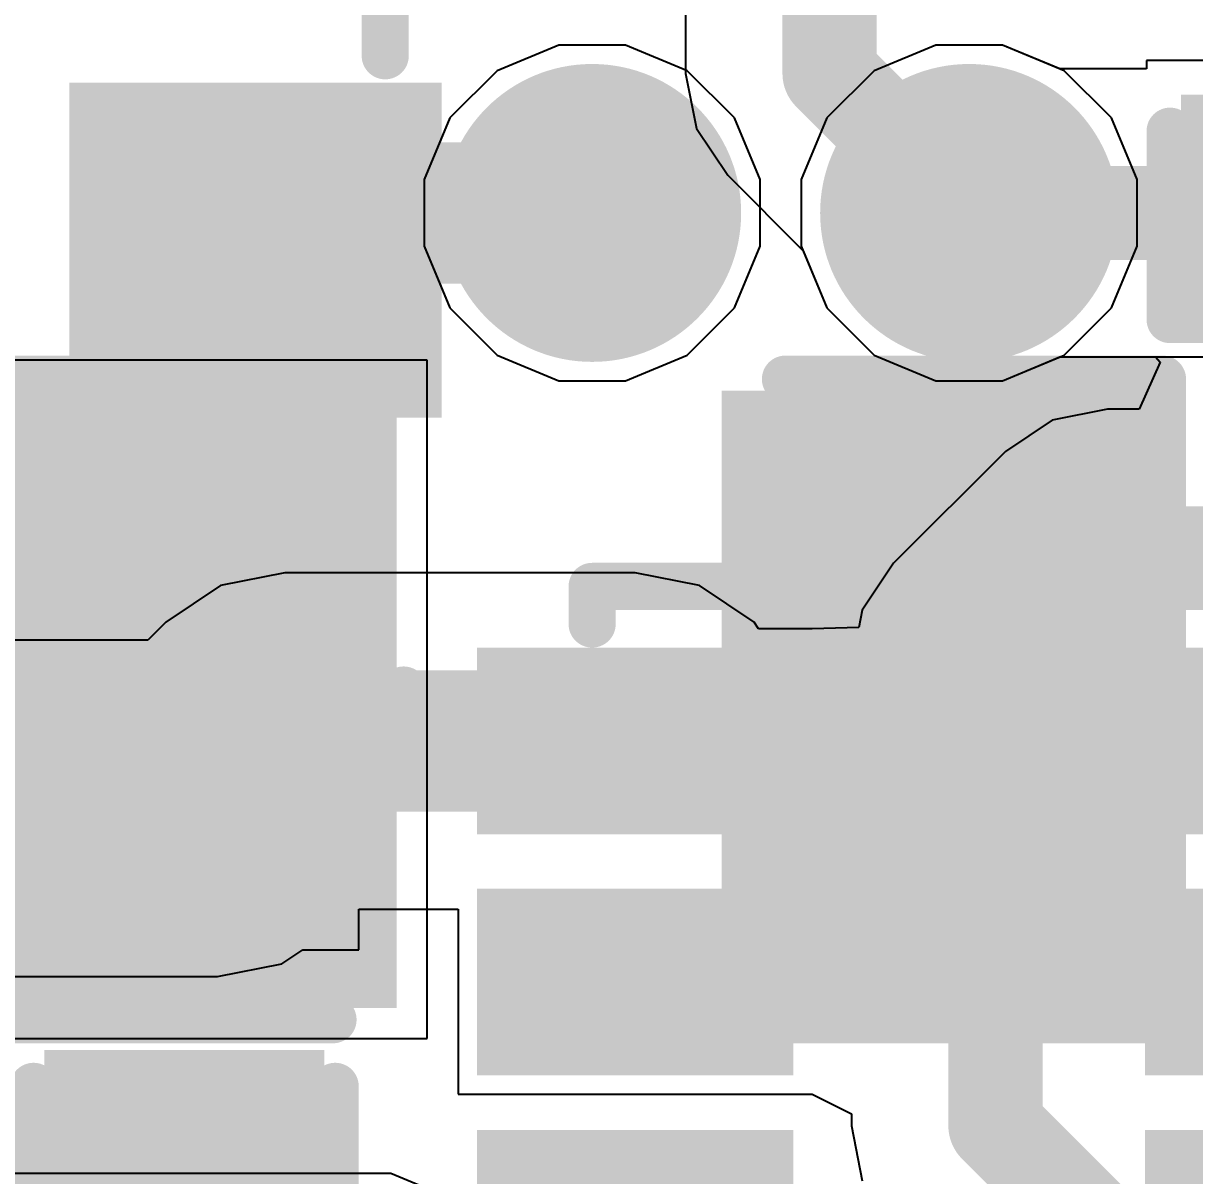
# Model space of a CAD drawing. Header units: inches. Extents: x -2.7 to 10.9, y -2.9 to 7.4.
# Drawn here: x -0.1003 to 0.0239, y -0.0205 to 0.1018 of the extents above; entities that cross this region are included whole.
import ezdxf

# ---------------------------------------------------------------- set-up
doc = ezdxf.new("R2010")
doc.units = ezdxf.units.IN
doc.header["$MEASUREMENT"] = 0
for name, color, linetype in [('Bottom Layer', 5, 'Continuous'), ('Bottom Overlay', 54, 'Continuous'), ('Bottom Paste', 16, 'Continuous'), ('Bottom Solder', 6, 'Continuous'), ('Drill Drawing', 1, 'Continuous'), ('Layer 2', 16, 'Continuous'), ('Layer 3', 76, 'Continuous'), ('Top Layer', 1, 'Continuous'), ('Top Overlay', 2, 'Continuous'), ('Top Paste', 8, 'Continuous'), ('Top Solder', 216, 'Continuous'), ('Via Holes', 16, 'Continuous')]:
    doc.layers.add(name, color=color, linetype=linetype)
doc.styles.add('Arial_Bold', font='', dxfattribs={"height": 0.2})
doc.styles.get('Arial_Bold').set_extended_font_data('Arial', bold=True)

# ---------------------------------------------------------------- blocks, each defined once
blk = doc.blocks.new('6_P___C___LED_50')
at = {"layer": 'Top Layer'}
for points in [[(-0.04823, 0.0315), (-0.02264, 0.0315), (-0.02264, 0.01969), (-0.04823, 0.01969)], [(0.02264, 0.0315), (0.04823, 0.0315), (0.04823, 0.01969), (0.02264, 0.01969)], [(-0.04823, 0.00591), (-0.02264, 0.00591), (-0.02264, -0.00591), (-0.04823, -0.00591)], [(0.02264, 0.00591), (0.04823, 0.00591), (0.04823, -0.00591), (0.02264, -0.00591)], [(-0.04823, -0.01969), (-0.02264, -0.01969), (-0.02264, -0.0315), (-0.04823, -0.0315)], [(0.02264, -0.01969), (0.04823, -0.01969), (0.04823, -0.0315), (0.02264, -0.0315)]]:
    blk.add_hatch(color=1, dxfattribs=at).paths.add_polyline_path(points)
at = {"layer": 'Top Paste'}
for points in [[(-0.04823, 0.0315), (-0.02264, 0.0315), (-0.02264, 0.01969), (-0.04823, 0.01969)], [(0.02264, 0.0315), (0.04823, 0.0315), (0.04823, 0.01969), (0.02264, 0.01969)], [(-0.04823, 0.00591), (-0.02264, 0.00591), (-0.02264, -0.00591), (-0.04823, -0.00591)], [(0.02264, 0.00591), (0.04823, 0.00591), (0.04823, -0.00591), (0.02264, -0.00591)], [(-0.04823, -0.01969), (-0.02264, -0.01969), (-0.02264, -0.0315), (-0.04823, -0.0315)], [(0.02264, -0.01969), (0.04823, -0.01969), (0.04823, -0.0315), (0.02264, -0.0315)]]:
    blk.add_hatch(color=8, dxfattribs=at).paths.add_polyline_path(points)
at = {"layer": 'Top Solder'}
for points in [[(-0.05223, 0.0355), (-0.01864, 0.0355), (-0.01864, 0.01569), (-0.05223, 0.01569)], [(0.01864, 0.0355), (0.05223, 0.0355), (0.05223, 0.01569), (0.01864, 0.01569)], [(-0.05223, 0.00991), (-0.01864, 0.00991), (-0.01864, -0.00991), (-0.05223, -0.00991)], [(0.01864, 0.00991), (0.05223, 0.00991), (0.05223, -0.00991), (0.01864, -0.00991)], [(-0.05223, -0.01569), (-0.01864, -0.01569), (-0.01864, -0.0355), (-0.05223, -0.0355)], [(0.01864, -0.01569), (0.05223, -0.01569), (0.05223, -0.0355), (0.01864, -0.0355)]]:
    blk.add_hatch(color=216, dxfattribs=at).paths.add_polyline_path(points)
at = {"layer": 'Top Overlay'}
for points in [[(-0.04, 0.042, 0.005, 0.005, 0), (0.04, 0.042, 0.005, 0.005, 0)], [(-0.04, 0.038, 0.005, 0.005, 0), (-0.04, 0.04194, 0.005, 0.005, 0)], [(0.04, 0.038, 0.005, 0.005, 0), (0.04, 0.04194, 0.005, 0.005, 0)], [(-0.06, 0.031, 0.005, 0.005, 0), (-0.055, 0.026, 0.005, 0.005, 0)], [(-0.06, 0.021, 0.005, 0.005, 0), (-0.06, 0.031, 0.005, 0.005, 0)], [(-0.06, 0.021, 0.005, 0.005, 0), (-0.055, 0.026, 0.005, 0.005, 0)], [(-0.04, -0.04194, 0.005, 0.005, 0), (-0.04, -0.038, 0.005, 0.005, 0)], [(0.04, -0.04194, 0.005, 0.005, 0), (0.04, -0.038, 0.005, 0.005, 0)], [(-0.04, -0.042, 0.005, 0.005, 0), (0.04, -0.042, 0.005, 0.005, 0)]]:
    blk.add_lwpolyline(points, format="xyseb", dxfattribs=at)
for points in [[(-0.04125, 0.042, 0.0025, 0.0025, 1), (-0.03875, 0.042, 0.0025, 0.0025, 1)], [(-0.04125, 0.04194, 0.0025, 0.0025, 1), (-0.03875, 0.04194, 0.0025, 0.0025, 1)], [(0.03875, 0.042, 0.0025, 0.0025, 1), (0.04125, 0.042, 0.0025, 0.0025, 1)], [(0.03875, 0.04194, 0.0025, 0.0025, 1), (0.04125, 0.04194, 0.0025, 0.0025, 1)], [(-0.04125, 0.038, 0.0025, 0.0025, 1), (-0.03875, 0.038, 0.0025, 0.0025, 1)], [(0.03875, 0.038, 0.0025, 0.0025, 1), (0.04125, 0.038, 0.0025, 0.0025, 1)], [(-0.06125, 0.031, 0.0025, 0.0025, 1), (-0.05875, 0.031, 0.0025, 0.0025, 1)], [(-0.06125, 0.031, 0.0025, 0.0025, 1), (-0.05875, 0.031, 0.0025, 0.0025, 1)], [(-0.05625, 0.026, 0.0025, 0.0025, 1), (-0.05375, 0.026, 0.0025, 0.0025, 1)], [(-0.05625, 0.026, 0.0025, 0.0025, 1), (-0.05375, 0.026, 0.0025, 0.0025, 1)], [(-0.06125, 0.021, 0.0025, 0.0025, 1), (-0.05875, 0.021, 0.0025, 0.0025, 1)], [(-0.06125, 0.021, 0.0025, 0.0025, 1), (-0.05875, 0.021, 0.0025, 0.0025, 1)], [(-0.04125, -0.038, 0.0025, 0.0025, 1), (-0.03875, -0.038, 0.0025, 0.0025, 1)], [(0.03875, -0.038, 0.0025, 0.0025, 1), (0.04125, -0.038, 0.0025, 0.0025, 1)], [(-0.04125, -0.04194, 0.0025, 0.0025, 1), (-0.03875, -0.04194, 0.0025, 0.0025, 1)], [(-0.04125, -0.042, 0.0025, 0.0025, 1), (-0.03875, -0.042, 0.0025, 0.0025, 1)], [(0.03875, -0.04194, 0.0025, 0.0025, 1), (0.04125, -0.04194, 0.0025, 0.0025, 1)], [(0.03875, -0.042, 0.0025, 0.0025, 1), (0.04125, -0.042, 0.0025, 0.0025, 1)]]:
    blk.add_lwpolyline(points, format="xyseb", close=True, dxfattribs=at)
blk = doc.blocks.new('SK6812_EC20_62')
at = {"layer": 'Top Layer'}
for points in [[(-0.04134, 0.0374), (-0.00984, 0.0374), (-0.00984, 0.00984), (-0.04134, 0.00984)], [(0.00984, 0.0374), (0.04134, 0.0374), (0.04134, 0.00984), (0.00984, 0.00984)], [(-0.04134, -0.00984), (-0.00984, -0.00984), (-0.00984, -0.0374), (-0.04134, -0.0374)], [(0.00984, -0.00984), (0.04134, -0.00984), (0.04134, -0.0374), (0.00984, -0.0374)]]:
    blk.add_hatch(color=1, dxfattribs=at).paths.add_polyline_path(points)
at = {"layer": 'Top Paste'}
for points in [[(-0.04134, 0.0374), (-0.00984, 0.0374), (-0.00984, 0.00984), (-0.04134, 0.00984)], [(0.00984, 0.0374), (0.04134, 0.0374), (0.04134, 0.00984), (0.00984, 0.00984)], [(-0.04134, -0.00984), (-0.00984, -0.00984), (-0.00984, -0.0374), (-0.04134, -0.0374)], [(0.00984, -0.00984), (0.04134, -0.00984), (0.04134, -0.0374), (0.00984, -0.0374)]]:
    blk.add_hatch(color=8, dxfattribs=at).paths.add_polyline_path(points)
at = {"layer": 'Top Solder'}
for points in [[(-0.04534, 0.0414), (-0.00584, 0.0414), (-0.00584, 0.00584), (-0.04534, 0.00584)], [(0.00584, 0.0414), (0.04534, 0.0414), (0.04534, 0.00584), (0.00584, 0.00584)], [(-0.04534, -0.00584), (-0.00584, -0.00584), (-0.00584, -0.0414), (-0.04534, -0.0414)], [(0.00584, -0.00584), (0.04534, -0.00584), (0.04534, -0.0414), (0.00584, -0.0414)]]:
    blk.add_hatch(color=216, dxfattribs=at).paths.add_polyline_path(points)
at = {"layer": 'Top Overlay'}
for points in [[(0.003, 0.03937, 0.005, 0.005, 0), (-0.00337, 0.03937, 0.005, 0.005, 0)], [(-0.03937, 0.003, 0.005, 0.005, 0), (-0.03937, -0.00337, 0.005, 0.005, 0)], [(0.03937, 0.003, 0.005, 0.005, 0), (0.03937, -0.00337, 0.005, 0.005, 0)], [(0.053, -0.019, 0.005, 0.005, 0), (0.048, -0.024, 0.005, 0.005, 0)], [(0.053, -0.019, 0.005, 0.005, 0), (0.053, -0.029, 0.005, 0.005, 0)], [(0.053, -0.029, 0.005, 0.005, 0), (0.048, -0.024, 0.005, 0.005, 0)], [(0.003, -0.03937, 0.005, 0.005, 0), (-0.00337, -0.03937, 0.005, 0.005, 0)]]:
    blk.add_lwpolyline(points, format="xyseb", dxfattribs=at)
for points in [[(-0.00462, 0.03937, 0.0025, 0.0025, 1), (-0.00212, 0.03937, 0.0025, 0.0025, 1)], [(0.00175, 0.03937, 0.0025, 0.0025, 1), (0.00425, 0.03937, 0.0025, 0.0025, 1)], [(-0.04062, 0.003, 0.0025, 0.0025, 1), (-0.03812, 0.003, 0.0025, 0.0025, 1)], [(0.03812, 0.003, 0.0025, 0.0025, 1), (0.04062, 0.003, 0.0025, 0.0025, 1)], [(-0.04062, -0.00337, 0.0025, 0.0025, 1), (-0.03812, -0.00337, 0.0025, 0.0025, 1)], [(0.03812, -0.00337, 0.0025, 0.0025, 1), (0.04062, -0.00337, 0.0025, 0.0025, 1)], [(0.05175, -0.019, 0.0025, 0.0025, 1), (0.05425, -0.019, 0.0025, 0.0025, 1)], [(0.05175, -0.019, 0.0025, 0.0025, 1), (0.05425, -0.019, 0.0025, 0.0025, 1)], [(0.04675, -0.024, 0.0025, 0.0025, 1), (0.04925, -0.024, 0.0025, 0.0025, 1)], [(0.04675, -0.024, 0.0025, 0.0025, 1), (0.04925, -0.024, 0.0025, 0.0025, 1)], [(0.05175, -0.029, 0.0025, 0.0025, 1), (0.05425, -0.029, 0.0025, 0.0025, 1)], [(0.05175, -0.029, 0.0025, 0.0025, 1), (0.05425, -0.029, 0.0025, 0.0025, 1)], [(-0.00462, -0.03937, 0.0025, 0.0025, 1), (-0.00212, -0.03937, 0.0025, 0.0025, 1)], [(0.00175, -0.03937, 0.0025, 0.0025, 1), (0.00425, -0.03937, 0.0025, 0.0025, 1)]]:
    blk.add_lwpolyline(points, format="xyseb", close=True, dxfattribs=at)
blk = doc.blocks.new('C___0402_101')
at = {"layer": 'Top Layer'}
for points in [[(-0.0275, -0.0125), (-0.0275, 0.0125), (-0.0095, 0.0125), (-0.0095, -0.0125)], [(0.0095, -0.0125), (0.0095, 0.0125), (0.0275, 0.0125), (0.0275, -0.0125)]]:
    blk.add_hatch(color=1, dxfattribs=at).paths.add_polyline_path(points)
at = {"layer": 'Top Paste'}
for points in [[(-0.0275, -0.0125), (-0.0275, 0.0125), (-0.0095, 0.0125), (-0.0095, -0.0125)], [(0.0095, -0.0125), (0.0095, 0.0125), (0.0275, 0.0125), (0.0275, -0.0125)]]:
    blk.add_hatch(color=8, dxfattribs=at).paths.add_polyline_path(points)
at = {"layer": 'Top Solder'}
for points in [[(-0.02986, -0.01486), (-0.02986, 0.01486), (-0.00714, 0.01486), (-0.00714, -0.01486)], [(0.00714, -0.01486), (0.00714, 0.01486), (0.02986, 0.01486), (0.02986, -0.01486)]]:
    blk.add_hatch(color=216, dxfattribs=at).paths.add_polyline_path(points)
at = {"layer": 'Top Overlay'}
for points in [[(-0.031, 0.016, 0.005, 0.005, 0), (-0.011, 0.016, 0.005, 0.005, 0)], [(-0.031, 0.016, 0.005, 0.005, 0), (-0.031, -0.016, 0.005, 0.005, 0)], [(0.011, 0.016, 0.005, 0.005, 0), (0.031, 0.016, 0.005, 0.005, 0)], [(0.031, 0.016, 0.005, 0.005, 0), (0.031, -0.016, 0.005, 0.005, 0)], [(-0.031, -0.016, 0.005, 0.005, 0), (-0.011, -0.016, 0.005, 0.005, 0)], [(0.011, -0.016, 0.005, 0.005, 0), (0.031, -0.016, 0.005, 0.005, 0)]]:
    blk.add_lwpolyline(points, format="xyseb", dxfattribs=at)
for points in [[(-0.03225, 0.016, 0.0025, 0.0025, 1), (-0.02975, 0.016, 0.0025, 0.0025, 1)], [(-0.03225, 0.016, 0.0025, 0.0025, 1), (-0.02975, 0.016, 0.0025, 0.0025, 1)], [(-0.01225, 0.016, 0.0025, 0.0025, 1), (-0.00975, 0.016, 0.0025, 0.0025, 1)], [(0.00975, 0.016, 0.0025, 0.0025, 1), (0.01225, 0.016, 0.0025, 0.0025, 1)], [(0.02975, 0.016, 0.0025, 0.0025, 1), (0.03225, 0.016, 0.0025, 0.0025, 1)], [(0.02975, 0.016, 0.0025, 0.0025, 1), (0.03225, 0.016, 0.0025, 0.0025, 1)], [(-0.03225, -0.016, 0.0025, 0.0025, 1), (-0.02975, -0.016, 0.0025, 0.0025, 1)], [(-0.03225, -0.016, 0.0025, 0.0025, 1), (-0.02975, -0.016, 0.0025, 0.0025, 1)], [(-0.01225, -0.016, 0.0025, 0.0025, 1), (-0.00975, -0.016, 0.0025, 0.0025, 1)], [(0.00975, -0.016, 0.0025, 0.0025, 1), (0.01225, -0.016, 0.0025, 0.0025, 1)], [(0.02975, -0.016, 0.0025, 0.0025, 1), (0.03225, -0.016, 0.0025, 0.0025, 1)], [(0.02975, -0.016, 0.0025, 0.0025, 1), (0.03225, -0.016, 0.0025, 0.0025, 1)]]:
    blk.add_lwpolyline(points, format="xyseb", close=True, dxfattribs=at)
blk = doc.blocks.new('C___0402_103')
at = {"layer": 'Top Layer'}
for points in [[(-0.0275, -0.0125), (-0.0275, 0.0125), (-0.0095, 0.0125), (-0.0095, -0.0125)], [(0.0095, -0.0125), (0.0095, 0.0125), (0.0275, 0.0125), (0.0275, -0.0125)]]:
    blk.add_hatch(color=1, dxfattribs=at).paths.add_polyline_path(points)
at = {"layer": 'Top Paste'}
for points in [[(-0.0275, -0.0125), (-0.0275, 0.0125), (-0.0095, 0.0125), (-0.0095, -0.0125)], [(0.0095, -0.0125), (0.0095, 0.0125), (0.0275, 0.0125), (0.0275, -0.0125)]]:
    blk.add_hatch(color=8, dxfattribs=at).paths.add_polyline_path(points)
at = {"layer": 'Top Solder'}
for points in [[(-0.02986, -0.01486), (-0.02986, 0.01486), (-0.00714, 0.01486), (-0.00714, -0.01486)], [(0.00714, -0.01486), (0.00714, 0.01486), (0.02986, 0.01486), (0.02986, -0.01486)]]:
    blk.add_hatch(color=216, dxfattribs=at).paths.add_polyline_path(points)
at = {"layer": 'Top Overlay'}
for points in [[(-0.031, 0.016, 0.005, 0.005, 0), (-0.011, 0.016, 0.005, 0.005, 0)], [(-0.031, 0.016, 0.005, 0.005, 0), (-0.031, -0.016, 0.005, 0.005, 0)], [(0.011, 0.016, 0.005, 0.005, 0), (0.031, 0.016, 0.005, 0.005, 0)], [(0.031, 0.016, 0.005, 0.005, 0), (0.031, -0.016, 0.005, 0.005, 0)], [(-0.031, -0.016, 0.005, 0.005, 0), (-0.011, -0.016, 0.005, 0.005, 0)], [(0.011, -0.016, 0.005, 0.005, 0), (0.031, -0.016, 0.005, 0.005, 0)]]:
    blk.add_lwpolyline(points, format="xyseb", dxfattribs=at)
for points in [[(-0.03225, 0.016, 0.0025, 0.0025, 1), (-0.02975, 0.016, 0.0025, 0.0025, 1)], [(-0.03225, 0.016, 0.0025, 0.0025, 1), (-0.02975, 0.016, 0.0025, 0.0025, 1)], [(-0.01225, 0.016, 0.0025, 0.0025, 1), (-0.00975, 0.016, 0.0025, 0.0025, 1)], [(0.00975, 0.016, 0.0025, 0.0025, 1), (0.01225, 0.016, 0.0025, 0.0025, 1)], [(0.02975, 0.016, 0.0025, 0.0025, 1), (0.03225, 0.016, 0.0025, 0.0025, 1)], [(0.02975, 0.016, 0.0025, 0.0025, 1), (0.03225, 0.016, 0.0025, 0.0025, 1)], [(-0.03225, -0.016, 0.0025, 0.0025, 1), (-0.02975, -0.016, 0.0025, 0.0025, 1)], [(-0.03225, -0.016, 0.0025, 0.0025, 1), (-0.02975, -0.016, 0.0025, 0.0025, 1)], [(-0.01225, -0.016, 0.0025, 0.0025, 1), (-0.00975, -0.016, 0.0025, 0.0025, 1)], [(0.00975, -0.016, 0.0025, 0.0025, 1), (0.01225, -0.016, 0.0025, 0.0025, 1)], [(0.02975, -0.016, 0.0025, 0.0025, 1), (0.03225, -0.016, 0.0025, 0.0025, 1)], [(0.02975, -0.016, 0.0025, 0.0025, 1), (0.03225, -0.016, 0.0025, 0.0025, 1)]]:
    blk.add_lwpolyline(points, format="xyseb", close=True, dxfattribs=at)
blk = doc.blocks.new('C___0805_B_285')
at = {"layer": 'Bottom Layer'}
for points in [[(-0.06, 0.03), (-0.02, 0.03), (-0.02, -0.03), (-0.06, -0.03)], [(0.02, 0.03), (0.06, 0.03), (0.06, -0.03), (0.02, -0.03)]]:
    blk.add_hatch(color=5, dxfattribs=at).paths.add_polyline_path(points)
at = {"layer": 'Bottom Paste'}
for points in [[(-0.06, 0.03), (-0.02, 0.03), (-0.02, -0.03), (-0.06, -0.03)], [(0.02, 0.03), (0.06, 0.03), (0.06, -0.03), (0.02, -0.03)]]:
    blk.add_hatch(color=16, dxfattribs=at).paths.add_polyline_path(points)
at = {"layer": 'Bottom Solder'}
for points in [[(-0.06276, 0.03276), (-0.01724, 0.03276), (-0.01724, -0.03276), (-0.06276, -0.03276)], [(0.01724, 0.03276), (0.06276, 0.03276), (0.06276, -0.03276), (0.01724, -0.03276)]]:
    blk.add_hatch(color=6, dxfattribs=at).paths.add_polyline_path(points)
at = {"layer": 'Bottom Overlay'}
for points in [[(-0.064, 0.034, 0.005, 0.005, 0), (-0.064, -0.034, 0.005, 0.005, 0)], [(-0.024, 0.034, 0.005, 0.005, 0), (-0.064, 0.034, 0.005, 0.005, 0)], [(0.064, 0.034, 0.005, 0.005, 0), (0.024, 0.034, 0.005, 0.005, 0)], [(0.064, 0.034, 0.005, 0.005, 0), (0.064, -0.034, 0.005, 0.005, 0)], [(-0.024, -0.034, 0.005, 0.005, 0), (-0.064, -0.034, 0.005, 0.005, 0)], [(0.064, -0.034, 0.005, 0.005, 0), (0.024, -0.034, 0.005, 0.005, 0)]]:
    blk.add_lwpolyline(points, format="xyseb", dxfattribs=at)
for points in [[(-0.06525, 0.034, 0.0025, 0.0025, 1), (-0.06275, 0.034, 0.0025, 0.0025, 1)], [(-0.06525, 0.034, 0.0025, 0.0025, 1), (-0.06275, 0.034, 0.0025, 0.0025, 1)], [(-0.02525, 0.034, 0.0025, 0.0025, 1), (-0.02275, 0.034, 0.0025, 0.0025, 1)], [(0.02275, 0.034, 0.0025, 0.0025, 1), (0.02525, 0.034, 0.0025, 0.0025, 1)], [(0.06275, 0.034, 0.0025, 0.0025, 1), (0.06525, 0.034, 0.0025, 0.0025, 1)], [(0.06275, 0.034, 0.0025, 0.0025, 1), (0.06525, 0.034, 0.0025, 0.0025, 1)], [(-0.06525, -0.034, 0.0025, 0.0025, 1), (-0.06275, -0.034, 0.0025, 0.0025, 1)], [(-0.06525, -0.034, 0.0025, 0.0025, 1), (-0.06275, -0.034, 0.0025, 0.0025, 1)], [(-0.02525, -0.034, 0.0025, 0.0025, 1), (-0.02275, -0.034, 0.0025, 0.0025, 1)], [(0.02275, -0.034, 0.0025, 0.0025, 1), (0.02525, -0.034, 0.0025, 0.0025, 1)], [(0.06275, -0.034, 0.0025, 0.0025, 1), (0.06525, -0.034, 0.0025, 0.0025, 1)], [(0.06275, -0.034, 0.0025, 0.0025, 1), (0.06525, -0.034, 0.0025, 0.0025, 1)]]:
    blk.add_lwpolyline(points, format="xyseb", close=True, dxfattribs=at)

msp = doc.modelspace()

# ---------------------------------------------------------------- hatches: boundary and pattern name
at = {"layer": 'Bottom Layer'}
h = msp.add_hatch(color=5, dxfattribs=at)
edge = h.paths.add_edge_path()
edge.add_arc((-0.04, 0.08164), 0.01181, 0, 360)
h = msp.add_hatch(color=5, dxfattribs=at)
edge = h.paths.add_edge_path()
edge.add_arc((0, 0.08164), 0.01181, 0, 360)
msp.add_hatch(color=5, dxfattribs=at).paths.add_polyline_path([(-0.16747, 0), (-0.06349, 0), (-0.06349, 0.06), (-0.16747, 0.06)])
at = {"layer": 'Bottom Solder'}
h = msp.add_hatch(color=6, dxfattribs=at)
edge = h.paths.add_edge_path()
edge.add_arc((-0.04, 0.08164), 0.01581, 0, 360)
h = msp.add_hatch(color=6, dxfattribs=at)
edge = h.paths.add_edge_path()
edge.add_arc((0, 0.08164), 0.01581, 0, 360)
at = {"layer": 'Layer 2'}
h = msp.add_hatch(color=16, dxfattribs=at)
edge = h.paths.add_edge_path()
edge.add_arc((-0.04, 0.08164), 0.01181, 0, 360)
h = msp.add_hatch(color=16, dxfattribs=at)
edge = h.paths.add_edge_path()
edge.add_arc((0, 0.08164), 0.01181, 0, 360)
at = {"layer": 'Layer 3'}
h = msp.add_hatch(color=76, dxfattribs=at)
edge = h.paths.add_edge_path()
edge.add_arc((-0.04, 0.08164), 0.01181, 0, 360)
h = msp.add_hatch(color=76, dxfattribs=at)
edge = h.paths.add_edge_path()
edge.add_arc((0, 0.08164), 0.01181, 0, 360)
at = {"layer": 'Top Layer'}
h = msp.add_hatch(color=1, dxfattribs=at)
edge = h.paths.add_edge_path()
edge.add_arc((-0.04, 0.08164), 0.01181, 0, 360)
h = msp.add_hatch(color=1, dxfattribs=at)
edge = h.paths.add_edge_path()
edge.add_arc((0, 0.08164), 0.01181, 0, 360)
at = {"layer": 'Top Solder'}
h = msp.add_hatch(color=216, dxfattribs=at)
edge = h.paths.add_edge_path()
edge.add_arc((-0.04, 0.08164), 0.01581, 0, 360)
h = msp.add_hatch(color=216, dxfattribs=at)
edge = h.paths.add_edge_path()
edge.add_arc((0, 0.08164), 0.01581, 0, 360)
at = {"layer": 'Via Holes'}
h = msp.add_hatch(color=7, dxfattribs=at)
edge = h.paths.add_edge_path()
edge.add_arc((-0.04, 0.08164), 0.00591, 0, 360)
h = msp.add_hatch(color=7, dxfattribs=at)
edge = h.paths.add_edge_path()
edge.add_arc((0, 0.08164), 0.00591, 0, 360)

# ---------------------------------------------------------------- linework, layer by layer
at = {"layer": 'Bottom Layer'}
for p, q in [((-0.0301, 0.1621), (-0.0301, 0.09645)), ((-0.0301, 0.09645), (-0.02894, 0.0906)), ((-0.02894, 0.0906), (-0.02562, 0.08564)), ((-0.02562, 0.08564), (-0.01762, 0.07763)), ((-0.01762, 0.07763), (-0.0151, 0.07155)), ((-0.0151, 0.07155), (-0.01009, 0.06654)), ((-0.05749, 0.066), (-0.10949, 0.066)), ((-0.05749, -0.006), (-0.05749, 0.066)), ((-0.01009, 0.06654), (-0.00354, 0.06383)), ((0.00354, 0.06383), (0.00962, 0.06635)), ((0.00962, 0.06635), (0.09239, 0.06635)), ((-0.00354, 0.06383), (0.00354, 0.06383)), ((-0.10949, -0.006), (-0.05749, -0.006)), ((-0.06136, -0.02033), (-0.10951, -0.02033)), ((-0.05753, -0.02192), (-0.06136, -0.02033))]:
    msp.add_line(p, q, dxfattribs=at)
for points in [[(-0.01481, 0.09645, 0.01, 0.01, 0), (-0.01481, 0.24503, 0.01, 0.01, 0)], [(-0.01481, 0.09645, 0.01, 0.01, 0), (0, 0.08164, 0.01, 0.01, 0)], [(0, 0.08164, 0.01, 0.01, 0), (0.09872, 0.08164, 0.01, 0.01, 0)]]:
    msp.add_lwpolyline(points, format="xyseb", dxfattribs=at)
for points in [[(-0.01731, 0.09645, 0.005, 0.005, 1), (-0.01231, 0.09645, 0.005, 0.005, 1)], [(-0.01731, 0.09645, 0.005, 0.005, 1), (-0.01231, 0.09645, 0.005, 0.005, 1)], [(-0.0025, 0.08164, 0.005, 0.005, 1), (0.0025, 0.08164, 0.005, 0.005, 1)], [(-0.0025, 0.08164, 0.005, 0.005, 1), (0.0025, 0.08164, 0.005, 0.005, 1)]]:
    msp.add_lwpolyline(points, format="xyseb", close=True, dxfattribs=at)
at = {"layer": 'Drill Drawing'}
for points in [[(-0.045, 0.08664, 0.002, 0.002, 0), (-0.04, 0.09164, 0.002, 0.002, 0)], [(-0.04, 0.09164, 0.002, 0.002, 0), (-0.035, 0.08664, 0.002, 0.002, 0)], [(-0.005, 0.08664, 0.002, 0.002, 0), (0, 0.09164, 0.002, 0.002, 0)], [(0, 0.09164, 0.002, 0.002, 0), (0.005, 0.08664, 0.002, 0.002, 0)], [(-0.043, 0.08464, 0.002, 0.002, 0), (-0.04, 0.08764, 0.002, 0.002, 0)], [(-0.04, 0.08764, 0.002, 0.002, 0), (-0.037, 0.08464, 0.002, 0.002, 0)], [(-0.003, 0.08464, 0.002, 0.002, 0), (0, 0.08764, 0.002, 0.002, 0)], [(0, 0.08764, 0.002, 0.002, 0), (0.003, 0.08464, 0.002, 0.002, 0)], [(-0.05, 0.08664, 0.002, 0.002, 0), (-0.045, 0.08164, 0.002, 0.002, 0)], [(-0.05, 0.08664, 0.002, 0.002, 0), (-0.045, 0.08664, 0.002, 0.002, 0)], [(-0.035, 0.08664, 0.002, 0.002, 0), (-0.03, 0.08664, 0.002, 0.002, 0)], [(-0.035, 0.08164, 0.002, 0.002, 0), (-0.03, 0.08664, 0.002, 0.002, 0)], [(-0.01, 0.08664, 0.002, 0.002, 0), (-0.005, 0.08164, 0.002, 0.002, 0)], [(-0.01, 0.08664, 0.002, 0.002, 0), (-0.005, 0.08664, 0.002, 0.002, 0)], [(0.005, 0.08664, 0.002, 0.002, 0), (0.01, 0.08664, 0.002, 0.002, 0)], [(0.005, 0.08164, 0.002, 0.002, 0), (0.01, 0.08664, 0.002, 0.002, 0)], [(-0.046, 0.08464, 0.002, 0.002, 0), (-0.043, 0.08164, 0.002, 0.002, 0)], [(-0.046, 0.08464, 0.002, 0.002, 0), (-0.043, 0.08464, 0.002, 0.002, 0)], [(-0.037, 0.08464, 0.002, 0.002, 0), (-0.034, 0.08464, 0.002, 0.002, 0)], [(-0.037, 0.08164, 0.002, 0.002, 0), (-0.034, 0.08464, 0.002, 0.002, 0)], [(-0.006, 0.08464, 0.002, 0.002, 0), (-0.003, 0.08164, 0.002, 0.002, 0)], [(-0.006, 0.08464, 0.002, 0.002, 0), (-0.003, 0.08464, 0.002, 0.002, 0)], [(0.003, 0.08464, 0.002, 0.002, 0), (0.006, 0.08464, 0.002, 0.002, 0)], [(0.003, 0.08164, 0.002, 0.002, 0), (0.006, 0.08464, 0.002, 0.002, 0)], [(-0.05, 0.07664, 0.002, 0.002, 0), (-0.045, 0.08164, 0.002, 0.002, 0)], [(-0.046, 0.07864, 0.002, 0.002, 0), (-0.043, 0.08164, 0.002, 0.002, 0)], [(-0.037, 0.08164, 0.002, 0.002, 0), (-0.034, 0.07864, 0.002, 0.002, 0)], [(-0.035, 0.08164, 0.002, 0.002, 0), (-0.03, 0.07664, 0.002, 0.002, 0)], [(-0.01, 0.07664, 0.002, 0.002, 0), (-0.005, 0.08164, 0.002, 0.002, 0)], [(-0.006, 0.07864, 0.002, 0.002, 0), (-0.003, 0.08164, 0.002, 0.002, 0)], [(0.003, 0.08164, 0.002, 0.002, 0), (0.006, 0.07864, 0.002, 0.002, 0)], [(0.005, 0.08164, 0.002, 0.002, 0), (0.01, 0.07664, 0.002, 0.002, 0)], [(-0.046, 0.07864, 0.002, 0.002, 0), (-0.043, 0.07864, 0.002, 0.002, 0)], [(-0.043, 0.07864, 0.002, 0.002, 0), (-0.04, 0.07564, 0.002, 0.002, 0)], [(-0.04, 0.07564, 0.002, 0.002, 0), (-0.037, 0.07864, 0.002, 0.002, 0)], [(-0.037, 0.07864, 0.002, 0.002, 0), (-0.034, 0.07864, 0.002, 0.002, 0)], [(-0.006, 0.07864, 0.002, 0.002, 0), (-0.003, 0.07864, 0.002, 0.002, 0)], [(-0.003, 0.07864, 0.002, 0.002, 0), (0, 0.07564, 0.002, 0.002, 0)], [(0, 0.07564, 0.002, 0.002, 0), (0.003, 0.07864, 0.002, 0.002, 0)], [(0.003, 0.07864, 0.002, 0.002, 0), (0.006, 0.07864, 0.002, 0.002, 0)], [(-0.05, 0.07664, 0.002, 0.002, 0), (-0.045, 0.07664, 0.002, 0.002, 0)], [(-0.045, 0.07664, 0.002, 0.002, 0), (-0.04, 0.07164, 0.002, 0.002, 0)], [(-0.04, 0.07164, 0.002, 0.002, 0), (-0.035, 0.07664, 0.002, 0.002, 0)], [(-0.035, 0.07664, 0.002, 0.002, 0), (-0.03, 0.07664, 0.002, 0.002, 0)], [(-0.01, 0.07664, 0.002, 0.002, 0), (-0.005, 0.07664, 0.002, 0.002, 0)], [(-0.005, 0.07664, 0.002, 0.002, 0), (0, 0.07164, 0.002, 0.002, 0)], [(0, 0.07164, 0.002, 0.002, 0), (0.005, 0.07664, 0.002, 0.002, 0)], [(0.005, 0.07664, 0.002, 0.002, 0), (0.01, 0.07664, 0.002, 0.002, 0)]]:
    msp.add_lwpolyline(points, format="xyseb", dxfattribs=at)
for points in [[(-0.0405, 0.09164, 0.001, 0.001, 1), (-0.0395, 0.09164, 0.001, 0.001, 1)], [(-0.0405, 0.09164, 0.001, 0.001, 1), (-0.0395, 0.09164, 0.001, 0.001, 1)], [(-0.0005, 0.09164, 0.001, 0.001, 1), (0.0005, 0.09164, 0.001, 0.001, 1)], [(-0.0005, 0.09164, 0.001, 0.001, 1), (0.0005, 0.09164, 0.001, 0.001, 1)], [(-0.0405, 0.08764, 0.001, 0.001, 1), (-0.0395, 0.08764, 0.001, 0.001, 1)], [(-0.0405, 0.08764, 0.001, 0.001, 1), (-0.0395, 0.08764, 0.001, 0.001, 1)], [(-0.0005, 0.08764, 0.001, 0.001, 1), (0.0005, 0.08764, 0.001, 0.001, 1)], [(-0.0005, 0.08764, 0.001, 0.001, 1), (0.0005, 0.08764, 0.001, 0.001, 1)], [(-0.0505, 0.08664, 0.001, 0.001, 1), (-0.0495, 0.08664, 0.001, 0.001, 1)], [(-0.0505, 0.08664, 0.001, 0.001, 1), (-0.0495, 0.08664, 0.001, 0.001, 1)], [(-0.0455, 0.08664, 0.001, 0.001, 1), (-0.0445, 0.08664, 0.001, 0.001, 1)], [(-0.0455, 0.08664, 0.001, 0.001, 1), (-0.0445, 0.08664, 0.001, 0.001, 1)], [(-0.0355, 0.08664, 0.001, 0.001, 1), (-0.0345, 0.08664, 0.001, 0.001, 1)], [(-0.0355, 0.08664, 0.001, 0.001, 1), (-0.0345, 0.08664, 0.001, 0.001, 1)], [(-0.0305, 0.08664, 0.001, 0.001, 1), (-0.0295, 0.08664, 0.001, 0.001, 1)], [(-0.0305, 0.08664, 0.001, 0.001, 1), (-0.0295, 0.08664, 0.001, 0.001, 1)], [(-0.0105, 0.08664, 0.001, 0.001, 1), (-0.0095, 0.08664, 0.001, 0.001, 1)], [(-0.0105, 0.08664, 0.001, 0.001, 1), (-0.0095, 0.08664, 0.001, 0.001, 1)], [(-0.0055, 0.08664, 0.001, 0.001, 1), (-0.0045, 0.08664, 0.001, 0.001, 1)], [(-0.0055, 0.08664, 0.001, 0.001, 1), (-0.0045, 0.08664, 0.001, 0.001, 1)], [(0.0045, 0.08664, 0.001, 0.001, 1), (0.0055, 0.08664, 0.001, 0.001, 1)], [(0.0045, 0.08664, 0.001, 0.001, 1), (0.0055, 0.08664, 0.001, 0.001, 1)], [(0.0095, 0.08664, 0.001, 0.001, 1), (0.0105, 0.08664, 0.001, 0.001, 1)], [(0.0095, 0.08664, 0.001, 0.001, 1), (0.0105, 0.08664, 0.001, 0.001, 1)], [(-0.0465, 0.08464, 0.001, 0.001, 1), (-0.0455, 0.08464, 0.001, 0.001, 1)], [(-0.0465, 0.08464, 0.001, 0.001, 1), (-0.0455, 0.08464, 0.001, 0.001, 1)], [(-0.0435, 0.08464, 0.001, 0.001, 1), (-0.0425, 0.08464, 0.001, 0.001, 1)], [(-0.0435, 0.08464, 0.001, 0.001, 1), (-0.0425, 0.08464, 0.001, 0.001, 1)], [(-0.0375, 0.08464, 0.001, 0.001, 1), (-0.0365, 0.08464, 0.001, 0.001, 1)], [(-0.0375, 0.08464, 0.001, 0.001, 1), (-0.0365, 0.08464, 0.001, 0.001, 1)], [(-0.0345, 0.08464, 0.001, 0.001, 1), (-0.0335, 0.08464, 0.001, 0.001, 1)], [(-0.0345, 0.08464, 0.001, 0.001, 1), (-0.0335, 0.08464, 0.001, 0.001, 1)], [(-0.0065, 0.08464, 0.001, 0.001, 1), (-0.0055, 0.08464, 0.001, 0.001, 1)], [(-0.0065, 0.08464, 0.001, 0.001, 1), (-0.0055, 0.08464, 0.001, 0.001, 1)], [(-0.0035, 0.08464, 0.001, 0.001, 1), (-0.0025, 0.08464, 0.001, 0.001, 1)], [(-0.0035, 0.08464, 0.001, 0.001, 1), (-0.0025, 0.08464, 0.001, 0.001, 1)], [(0.0025, 0.08464, 0.001, 0.001, 1), (0.0035, 0.08464, 0.001, 0.001, 1)], [(0.0025, 0.08464, 0.001, 0.001, 1), (0.0035, 0.08464, 0.001, 0.001, 1)], [(0.0055, 0.08464, 0.001, 0.001, 1), (0.0065, 0.08464, 0.001, 0.001, 1)], [(0.0055, 0.08464, 0.001, 0.001, 1), (0.0065, 0.08464, 0.001, 0.001, 1)], [(-0.0455, 0.08164, 0.001, 0.001, 1), (-0.0445, 0.08164, 0.001, 0.001, 1)], [(-0.0455, 0.08164, 0.001, 0.001, 1), (-0.0445, 0.08164, 0.001, 0.001, 1)], [(-0.0435, 0.08164, 0.001, 0.001, 1), (-0.0425, 0.08164, 0.001, 0.001, 1)], [(-0.0435, 0.08164, 0.001, 0.001, 1), (-0.0425, 0.08164, 0.001, 0.001, 1)], [(-0.0375, 0.08164, 0.001, 0.001, 1), (-0.0365, 0.08164, 0.001, 0.001, 1)], [(-0.0375, 0.08164, 0.001, 0.001, 1), (-0.0365, 0.08164, 0.001, 0.001, 1)], [(-0.0355, 0.08164, 0.001, 0.001, 1), (-0.0345, 0.08164, 0.001, 0.001, 1)], [(-0.0355, 0.08164, 0.001, 0.001, 1), (-0.0345, 0.08164, 0.001, 0.001, 1)], [(-0.0055, 0.08164, 0.001, 0.001, 1), (-0.0045, 0.08164, 0.001, 0.001, 1)], [(-0.0055, 0.08164, 0.001, 0.001, 1), (-0.0045, 0.08164, 0.001, 0.001, 1)], [(-0.0035, 0.08164, 0.001, 0.001, 1), (-0.0025, 0.08164, 0.001, 0.001, 1)], [(-0.0035, 0.08164, 0.001, 0.001, 1), (-0.0025, 0.08164, 0.001, 0.001, 1)], [(0.0025, 0.08164, 0.001, 0.001, 1), (0.0035, 0.08164, 0.001, 0.001, 1)], [(0.0025, 0.08164, 0.001, 0.001, 1), (0.0035, 0.08164, 0.001, 0.001, 1)], [(0.0045, 0.08164, 0.001, 0.001, 1), (0.0055, 0.08164, 0.001, 0.001, 1)], [(0.0045, 0.08164, 0.001, 0.001, 1), (0.0055, 0.08164, 0.001, 0.001, 1)], [(-0.0465, 0.07864, 0.001, 0.001, 1), (-0.0455, 0.07864, 0.001, 0.001, 1)], [(-0.0465, 0.07864, 0.001, 0.001, 1), (-0.0455, 0.07864, 0.001, 0.001, 1)], [(-0.0435, 0.07864, 0.001, 0.001, 1), (-0.0425, 0.07864, 0.001, 0.001, 1)], [(-0.0435, 0.07864, 0.001, 0.001, 1), (-0.0425, 0.07864, 0.001, 0.001, 1)], [(-0.0375, 0.07864, 0.001, 0.001, 1), (-0.0365, 0.07864, 0.001, 0.001, 1)], [(-0.0375, 0.07864, 0.001, 0.001, 1), (-0.0365, 0.07864, 0.001, 0.001, 1)], [(-0.0345, 0.07864, 0.001, 0.001, 1), (-0.0335, 0.07864, 0.001, 0.001, 1)], [(-0.0345, 0.07864, 0.001, 0.001, 1), (-0.0335, 0.07864, 0.001, 0.001, 1)], [(-0.0065, 0.07864, 0.001, 0.001, 1), (-0.0055, 0.07864, 0.001, 0.001, 1)], [(-0.0065, 0.07864, 0.001, 0.001, 1), (-0.0055, 0.07864, 0.001, 0.001, 1)], [(-0.0035, 0.07864, 0.001, 0.001, 1), (-0.0025, 0.07864, 0.001, 0.001, 1)], [(-0.0035, 0.07864, 0.001, 0.001, 1), (-0.0025, 0.07864, 0.001, 0.001, 1)], [(0.0025, 0.07864, 0.001, 0.001, 1), (0.0035, 0.07864, 0.001, 0.001, 1)], [(0.0025, 0.07864, 0.001, 0.001, 1), (0.0035, 0.07864, 0.001, 0.001, 1)], [(0.0055, 0.07864, 0.001, 0.001, 1), (0.0065, 0.07864, 0.001, 0.001, 1)], [(0.0055, 0.07864, 0.001, 0.001, 1), (0.0065, 0.07864, 0.001, 0.001, 1)], [(-0.0505, 0.07664, 0.001, 0.001, 1), (-0.0495, 0.07664, 0.001, 0.001, 1)], [(-0.0505, 0.07664, 0.001, 0.001, 1), (-0.0495, 0.07664, 0.001, 0.001, 1)], [(-0.0455, 0.07664, 0.001, 0.001, 1), (-0.0445, 0.07664, 0.001, 0.001, 1)], [(-0.0455, 0.07664, 0.001, 0.001, 1), (-0.0445, 0.07664, 0.001, 0.001, 1)], [(-0.0355, 0.07664, 0.001, 0.001, 1), (-0.0345, 0.07664, 0.001, 0.001, 1)], [(-0.0355, 0.07664, 0.001, 0.001, 1), (-0.0345, 0.07664, 0.001, 0.001, 1)], [(-0.0305, 0.07664, 0.001, 0.001, 1), (-0.0295, 0.07664, 0.001, 0.001, 1)], [(-0.0305, 0.07664, 0.001, 0.001, 1), (-0.0295, 0.07664, 0.001, 0.001, 1)], [(-0.0105, 0.07664, 0.001, 0.001, 1), (-0.0095, 0.07664, 0.001, 0.001, 1)], [(-0.0105, 0.07664, 0.001, 0.001, 1), (-0.0095, 0.07664, 0.001, 0.001, 1)], [(-0.0055, 0.07664, 0.001, 0.001, 1), (-0.0045, 0.07664, 0.001, 0.001, 1)], [(-0.0055, 0.07664, 0.001, 0.001, 1), (-0.0045, 0.07664, 0.001, 0.001, 1)], [(0.0045, 0.07664, 0.001, 0.001, 1), (0.0055, 0.07664, 0.001, 0.001, 1)], [(0.0045, 0.07664, 0.001, 0.001, 1), (0.0055, 0.07664, 0.001, 0.001, 1)], [(0.0095, 0.07664, 0.001, 0.001, 1), (0.0105, 0.07664, 0.001, 0.001, 1)], [(0.0095, 0.07664, 0.001, 0.001, 1), (0.0105, 0.07664, 0.001, 0.001, 1)], [(-0.0405, 0.07564, 0.001, 0.001, 1), (-0.0395, 0.07564, 0.001, 0.001, 1)], [(-0.0405, 0.07564, 0.001, 0.001, 1), (-0.0395, 0.07564, 0.001, 0.001, 1)], [(-0.0005, 0.07564, 0.001, 0.001, 1), (0.0005, 0.07564, 0.001, 0.001, 1)], [(-0.0005, 0.07564, 0.001, 0.001, 1), (0.0005, 0.07564, 0.001, 0.001, 1)], [(-0.0405, 0.07164, 0.001, 0.001, 1), (-0.0395, 0.07164, 0.001, 0.001, 1)], [(-0.0405, 0.07164, 0.001, 0.001, 1), (-0.0395, 0.07164, 0.001, 0.001, 1)], [(-0.0005, 0.07164, 0.001, 0.001, 1), (0.0005, 0.07164, 0.001, 0.001, 1)], [(-0.0005, 0.07164, 0.001, 0.001, 1), (0.0005, 0.07164, 0.001, 0.001, 1)]]:
    msp.add_lwpolyline(points, format="xyseb", close=True, dxfattribs=at)
at = {"layer": 'Layer 2'}
for p, q in [((-0.00354, 0.09946), (-0.01009, 0.09674)), ((0.00354, 0.09946), (-0.00354, 0.09946)), ((0.01009, 0.09674), (0.00354, 0.09946)), ((-0.01009, 0.09674), (-0.0151, 0.09173)), ((0.0151, 0.09173), (0.01009, 0.09674)), ((-0.0151, 0.09173), (-0.01781, 0.08519)), ((0.01781, 0.08519), (0.0151, 0.09173)), ((-0.01781, 0.08519), (-0.01781, 0.0781)), ((0.01781, 0.0781), (0.01781, 0.08519)), ((-0.01781, 0.0781), (-0.0151, 0.07155)), ((0.0151, 0.07155), (0.01781, 0.0781)), ((-0.0151, 0.07155), (-0.01009, 0.06654)), ((0.01009, 0.06654), (0.0151, 0.07155)), ((-0.01009, 0.06654), (-0.00354, 0.06383)), ((0.00354, 0.06383), (0.01009, 0.06654)), ((-0.00354, 0.06383), (0.00354, 0.06383))]:
    msp.add_line(p, q, dxfattribs=at)
at = {"layer": 'Layer 3'}
for p, q in [((-0.04354, 0.09946), (-0.05009, 0.09674)), ((-0.03646, 0.09946), (-0.04354, 0.09946)), ((-0.02991, 0.09674), (-0.03646, 0.09946)), ((-0.05009, 0.09674), (-0.0551, 0.09173)), ((-0.0249, 0.09173), (-0.02991, 0.09674)), ((-0.0551, 0.09173), (-0.05781, 0.08519)), ((-0.02219, 0.08519), (-0.0249, 0.09173)), ((-0.05781, 0.08519), (-0.05781, 0.0781)), ((-0.02219, 0.0781), (-0.02219, 0.08519)), ((-0.05781, 0.0781), (-0.0551, 0.07155)), ((-0.0249, 0.07155), (-0.02219, 0.0781)), ((-0.0551, 0.07155), (-0.05009, 0.06654)), ((-0.02991, 0.06654), (-0.0249, 0.07155)), ((-0.05009, 0.06654), (-0.04354, 0.06383)), ((-0.03646, 0.06383), (-0.02991, 0.06654)), ((-0.04354, 0.06383), (-0.03646, 0.06383))]:
    msp.add_line(p, q, dxfattribs=at)
at = {"layer": 'Top Layer'}
for p, q in [((-0.00354, 0.09946), (-0.01009, 0.09674)), ((0.00354, 0.09946), (-0.00354, 0.09946)), ((0.00962, 0.09694), (0.00354, 0.09946)), ((0.01882, 0.09694), (0.00962, 0.09694)), ((0.02562, 0.09782), (0.01882, 0.09782)), ((0.01882, 0.09782), (0.01882, 0.09694)), ((-0.01009, 0.09674), (-0.0151, 0.09173)), ((-0.0151, 0.09173), (-0.01781, 0.08519)), ((-0.01781, 0.08519), (-0.01781, 0.0781)), ((-0.01781, 0.0781), (-0.0151, 0.07155)), ((-0.0151, 0.07155), (-0.01009, 0.06654)), ((-0.01009, 0.06654), (-0.00354, 0.06383)), ((0.00354, 0.06383), (0.00962, 0.06635)), ((0.00962, 0.06635), (0.01976, 0.06635)), ((0.01976, 0.06635), (0.02025, 0.0658)), ((0.02025, 0.0658), (0.01803, 0.0608)), ((-0.00354, 0.06383), (0.00354, 0.06383)), ((0.01466, 0.0608), (0.00881, 0.05963)), ((0.01803, 0.0608), (0.01466, 0.0608)), ((0.00881, 0.05963), (0.00384, 0.05632)), ((0.00384, 0.05632), (-0.00802, 0.04445)), ((-0.00802, 0.04445), (-0.01134, 0.03949)), ((-0.07261, 0.04343), (-0.07943, 0.04208)), ((-0.0726, 0.04343), (-0.07261, 0.04343)), ((-0.03543, 0.04343), (-0.0726, 0.04343)), ((-0.0286, 0.04208), (-0.03543, 0.04343)), ((-0.07943, 0.04208), (-0.08522, 0.03821)), ((-0.02282, 0.03821), (-0.0286, 0.04208)), ((-0.01134, 0.03949), (-0.0117, 0.03765)), ((-0.08522, 0.03821), (-0.08715, 0.03628)), ((-0.08522, 0.03821), (-0.08522, 0.03821)), ((-0.02234, 0.0375), (-0.02282, 0.03821)), ((-0.01683, 0.0375), (-0.02234, 0.0375)), ((-0.01664, 0.0375), (-0.01683, 0.0375)), ((-0.0117, 0.03765), (-0.01664, 0.0375)), ((-0.08715, 0.03628), (-0.13998, 0.03628)), ((-0.06476, 0.00343), (-0.06476, 0.00775)), ((-0.06476, 0.00775), (-0.05423, 0.00775)), ((-0.05423, 0.00775), (-0.05423, -0.01191)), ((-0.07293, 0.00195), (-0.07071, 0.00343)), ((-0.07071, 0.00343), (-0.06476, 0.00343)), ((-0.07976, 0.00059), (-0.07293, 0.00195)), ((-0.19871, 0.00059), (-0.07976, 0.00059)), ((-0.05423, -0.01191), (-0.0175, -0.01191)), ((-0.0175, -0.01191), (-0.01664, -0.01191)), ((-0.01664, -0.01191), (-0.0125, -0.01399)), ((-0.0125, -0.01399), (-0.0125, -0.01525)), ((-0.0125, -0.01525), (-0.01134, -0.0211))]:
    msp.add_line(p, q, dxfattribs=at)
for points in [[(-0.07573, 0.0777, 0.015, 0.015, 0), (-0.06748, 0.08164, 0.015, 0.015, 0)], [(-0.06748, 0.08164, 0.015, 0.015, 0), (-0.04, 0.08164, 0.015, 0.015, 0)], [(0, 0.08164, 0.01, 0.01, 0), (0.03232, 0.08164, 0.01, 0.01, 0)], [(0.00279, 0.03364, 0.01, 0.01, 0), (0.01466, 0.0455, 0.01, 0.01, 0)], [(0.01466, 0.0455, 0.01, 0.01, 0), (0.2115, 0.0455, 0.01, 0.01, 0)], [(0.00279, -0.01525, 0.01, 0.01, 0), (0.00279, 0.03364, 0.01, 0.01, 0)], [(-0.07976, 0.01843, 0.015, 0.015, 0), (-0.07261, 0.02559, 0.015, 0.015, 0)], [(-0.07261, 0.02559, 0.015, 0.015, 0), (-0.03543, 0.02559, 0.015, 0.015, 0)], [(-0.19871, 0.01843, 0.015, 0.015, 0), (-0.08326, 0.01843, 0.015, 0.015, 0)], [(-0.08326, 0.01843, 0.015, 0.015, 0), (-0.07976, 0.01843, 0.015, 0.015, 0)], [(0.00279, -0.01525, 0.01, 0.01, 0), (0.01313, -0.02559, 0.01, 0.01, 0)]]:
    msp.add_lwpolyline(points, format="xyseb", dxfattribs=at)
for points in [[(-0.07123, 0.08164, 0.0075, 0.0075, 1), (-0.06373, 0.08164, 0.0075, 0.0075, 1)], [(-0.07123, 0.08164, 0.0075, 0.0075, 1), (-0.06373, 0.08164, 0.0075, 0.0075, 1)], [(-0.04375, 0.08164, 0.0075, 0.0075, 1), (-0.03625, 0.08164, 0.0075, 0.0075, 1)], [(-0.0025, 0.08164, 0.005, 0.005, 1), (0.0025, 0.08164, 0.005, 0.005, 1)], [(-0.07948, 0.0777, 0.0075, 0.0075, 1), (-0.07198, 0.0777, 0.0075, 0.0075, 1)], [(0.01216, 0.0455, 0.005, 0.005, 1), (0.01716, 0.0455, 0.005, 0.005, 1)], [(0.01216, 0.0455, 0.005, 0.005, 1), (0.01716, 0.0455, 0.005, 0.005, 1)], [(0.00029, 0.03364, 0.005, 0.005, 1), (0.00529, 0.03364, 0.005, 0.005, 1)], [(0.00029, 0.03364, 0.005, 0.005, 1), (0.00529, 0.03364, 0.005, 0.005, 1)], [(-0.07636, 0.02559, 0.0075, 0.0075, 1), (-0.06886, 0.02559, 0.0075, 0.0075, 1)], [(-0.07636, 0.02559, 0.0075, 0.0075, 1), (-0.06886, 0.02559, 0.0075, 0.0075, 1)], [(-0.03918, 0.02559, 0.0075, 0.0075, 1), (-0.03168, 0.02559, 0.0075, 0.0075, 1)], [(-0.08701, 0.01843, 0.0075, 0.0075, 1), (-0.07951, 0.01843, 0.0075, 0.0075, 1)], [(-0.08701, 0.01843, 0.0075, 0.0075, 1), (-0.07951, 0.01843, 0.0075, 0.0075, 1)], [(-0.08351, 0.01843, 0.0075, 0.0075, 1), (-0.07601, 0.01843, 0.0075, 0.0075, 1)], [(-0.08351, 0.01843, 0.0075, 0.0075, 1), (-0.07601, 0.01843, 0.0075, 0.0075, 1)], [(0.00029, -0.01525, 0.005, 0.005, 1), (0.00529, -0.01525, 0.005, 0.005, 1)], [(0.00029, -0.01525, 0.005, 0.005, 1), (0.00529, -0.01525, 0.005, 0.005, 1)]]:
    msp.add_lwpolyline(points, format="xyseb", close=True, dxfattribs=at)

# ---------------------------------------------------------------- block references
for name, p, rotation in [('SK6812_EC20_62', (-0.10132, 0.10132), 180), ('C___0402_103', (0.03732, 0.10132), 90), ('C___0805_B_285', (-0.04349, 0.03), 180), ('C___0402_101', (-0.08326, -0.00007), 90)]:
    msp.add_blockref(name, p, dxfattribs=dict(rotation=rotation))
msp.add_blockref('6_P___C___LED_50', (0, 0))

# ---------------------------------------------------------------- texts
at = {"layer": 'Top Overlay', "style": 'Arial_Bold'}
msp.add_text('+', height=0.03543, dxfattribs=at).set_placement((-0.01181, -0.01771))

doc.saveas('drawing.dxf')
